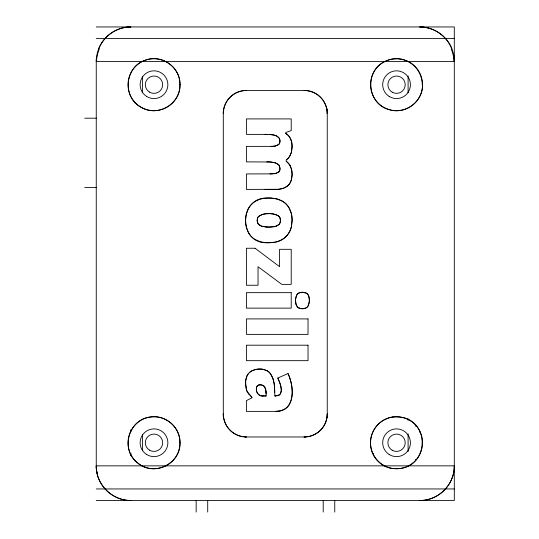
<?xml version="1.0" encoding="UTF-8"?>
<svg xmlns="http://www.w3.org/2000/svg" width="539" height="539" viewBox="0 0 539 539"><rect width="100%" height="100%" fill="white"/><g stroke="black" fill="none" stroke-linecap="round" stroke-linejoin="round"><path stroke-width="0.81" d="M292.084 146.763L291.761 142.646L290.541 138.766L288.506 135.653L285.744 133.436L285.744 132.527L291.222 130.586L291.222 118.917L246.397 118.917L246.397 134.379L266.111 134.379C270.693 134.629 277.673 134.171 279.728 139.352M454.303 465.851C454.835 484.42 438.113 500.933 419.652 500.502A34.651 34.651 0 0 0 454.303 465.851L96.252 465.851L96.252 61.601A34.671 34.671 0 0 1 96.414 58.205M422.536 84.697A25.987 25.987 0 0 1 383.559 107.207A25.987 25.987 0 0 1 383.559 62.194A25.987 25.987 0 0 1 422.536 84.697C423.203 101.595 404.769 115.016 388.909 109.545C367.099 104.121 364.243 70.784 384.644 61.601M292.077 146.898C292.037 151.587 290.649 156.721 286.647 159.578M280.017 141.44C279.997 145.934 274.257 146.467 270.874 146.372L246.397 146.372L246.397 161.875L270.423 161.983L275.416 162.879L278.38 164.57A5.013 5.013 0 0 1 279.081 165.419L279.492 166.16M291.545 226.05L292.071 221.374A34.314 34.314 0 0 0 291.99 217.958C291.72 210.547 287.476 203.169 280.509 200.218M291.437 179.527L292.077 174.515L291.666 169.832M291.404 226.683C290.15 232.255 286.526 237.301 281.425 239.949A22.941 22.941 0 0 1 276.473 241.89L269.783 242.813A37.905 37.905 0 0 1 266.232 242.732C238.4 243.109 239.033 197.415 266.67 198.076M291.35 179.858C289.719 187.329 281.331 189.896 274.567 189.425M98.671 48.874C103.609 35.877 117.01 26.795 130.903 26.95A34.651 34.651 0 0 0 96.252 61.601L454.303 61.601A34.637 34.637 0 0 0 419.652 26.963C433.538 26.775 446.946 35.891 451.877 48.874M415.778 459.477L415.299 460.441M296.585 295.284L295.561 299.401A18.818 18.818 0 0 0 295.527 300.614L296.039 304.34M278.98 171.732L275.638 173.47L269.985 173.942M279.525 394.817C283.75 390.108 279.694 383 277.828 378.014L288.042 373.554C293.337 384.698 296.167 407.12 280.044 410.967M290.164 165.689L288.48 163.189L286.182 161.127L286.182 159.901L286.896 159.389A11.71 11.71 0 0 0 289.295 156.889L291.255 152.753L292.084 146.298A17.868 17.868 0 0 0 290.521 138.57M279.404 394.905L275.82 395.895M276.399 226.07L278.865 224.622L280.064 222.782A7.512 7.512 0 0 0 280.233 218.706M305.249 308.281L303.673 308.645M276.096 226.178L275.173 226.434M275.449 226.367L278.811 224.682A4.851 4.851 0 0 0 279.889 223.193L280.435 220.849L280.071 218.086M258.821 385.041L259.993 384.846A7.539 7.539 0 0 1 260.714 384.833L263.281 385.574L264.723 387.036M275.496 242.139L277.733 241.526A22.119 22.119 0 0 0 282.47 239.35A19.323 19.323 0 0 0 289.275 232.248A21.567 21.567 0 0 0 291.37 226.784L292.084 220.107A30.056 30.056 0 0 0 291.343 213.579L289.207 208.101A18.461 18.461 0 0 0 285.993 203.931A18.757 18.757 0 0 0 282.638 201.337L277.592 199.14L271.171 198.069M274.964 226.495L269.635 227.074A41.348 41.348 0 0 1 267.539 227.06C263.962 226.831 258.936 226.555 257.487 222.587M255.924 369.417L251.868 370.839A11.737 11.737 0 0 0 247.657 374.693A11.339 11.339 0 0 0 246.936 375.946L245.818 379.389L245.541 382.966A33.425 33.425 0 0 0 245.616 384.873L246.774 390.593A11.669 11.669 0 0 0 247.334 391.813L251.706 396.974M275.294 145.995L278.933 144.297A3.712 3.712 0 0 0 279.694 143.131L280.004 140.901L279.559 138.894A5.114 5.114 0 0 0 278.744 137.566L276.648 135.99L273.792 135.046M279.748 411.021L276.372 411.358M274.614 242.321L265.842 242.705M274.903 146.069L274.425 146.143A24.376 24.376 0 0 1 271.292 146.365L271.097 146.365M392.729 417.045C432.837 413.305 431.065 472.993 392.709 468.452M273.644 173.807L276.79 173.12L278.933 171.779A3.874 3.874 0 0 0 279.694 170.573L280.017 168.761L279.586 166.356A5.147 5.147 0 0 0 278.569 164.766L276.163 163.162L272.943 162.279M273.179 173.854L246.397 173.942L246.397 189.411L278.569 189.277L283.622 188.212L287.476 186.076A10.8 10.8 0 0 0 289.389 184.042C292.771 178.732 293 171.503 290.251 165.85M267.229 198.042L270.612 198.042M275.692 395.895L275.301 395.902M96.252 26.95L454.303 26.95L454.303 500.502L96.252 500.502M96.252 38.498L454.303 38.498M242.584 90.478L307.971 90.478M84.697 118.196L96.461 118.196M84.697 187.498L96.461 187.498M264.548 395.983L266.017 395.983M255.924 369.444A20.536 20.536 0 0 1 262.365 369.195L267.169 370.758A10.288 10.288 0 0 1 268.543 371.721L269.594 372.705A12.498 12.498 0 0 1 270.524 373.817L272.869 378.385L274.108 383.391A45.33 45.33 0 0 1 274.573 387.918L274.843 395.902L277.477 395.707L279.471 394.858A4.002 4.002 0 0 0 280.496 393.773L281.311 390.452L280.583 385.425M275.84 411.372L246.397 411.372L246.397 400.645L252.178 397.681L248.897 394.137M245.097 436.974L305.451 436.974M96.252 488.947L454.303 488.947M265.067 134.386L266.246 134.386M266.738 161.875L268.368 161.889A37.811 37.811 0 0 1 271.077 162.03L272.417 162.199M265.02 189.405L273.947 189.425M274.843 395.902L275.234 395.902M263.295 395.983L263.921 395.983M263.086 395.983L262.203 395.963M275.503 411.372L280.314 410.907L284.114 409.525A13.448 13.448 0 0 0 287.253 407.214A14.108 14.108 0 0 0 288.81 405.402C294.516 395.835 292.253 383.283 288.042 373.554M266.643 134.386L267.432 134.4M270.457 213.74L269.945 213.727A44.798 44.798 0 0 0 268.051 213.72L266.3 213.801A21.533 21.533 0 0 0 262.345 214.434L258.599 216.442A4.925 4.925 0 0 0 257.75 217.682L257.177 220.478L257.75 223.24A4.777 4.777 0 0 0 258.592 224.453L261.678 226.198L266.771 227.02M270.962 213.767L272.478 213.889A19.626 19.626 0 0 1 275.429 214.434L278.38 215.795L279.957 217.79M269.513 134.48L273.367 134.959M265.329 242.658L260.189 241.694L255.102 239.491A19.074 19.074 0 0 1 251.706 236.897A18.528 18.528 0 0 1 248.452 232.733L246.404 227.647L245.636 222.903A33.957 33.957 0 0 1 245.562 219.05L246.155 214.333L248.001 209.166A19.269 19.269 0 0 1 250.372 205.622L251.086 204.82A20.192 20.192 0 0 1 256.227 200.858C262.493 197.611 269.978 197.348 276.77 198.911M304.265 292.428L303.012 292.279A11.999 11.999 0 0 0 302.386 292.266L298.768 293.068A5.228 5.228 0 0 0 297.245 294.314C294.853 297.851 294.873 303.113 297.245 306.657A5.242 5.242 0 0 0 298.768 307.917L301.557 308.692A10.908 10.908 0 0 0 303.214 308.692L306.017 307.951A5.363 5.363 0 0 0 307.567 306.752A5.141 5.141 0 0 0 307.978 306.219L309.251 302.062A17.248 17.248 0 0 0 309.15 297.912L308.759 296.282M401.899 59.27L397.391 58.724L392.709 59A26.243 25.933 -67.9 0 0 384.657 61.621M277.315 199.059L279.99 199.989M299.866 308.375L298.667 307.857M286.182 161.127L289.665 164.813L291.619 169.63M264.144 386.288L265.781 389.852L266.226 395.983L261.058 395.788A5.74 5.74 0 0 1 258.558 394.46L258.1 393.989A6.913 6.913 0 0 1 256.369 390.229M290.46 138.597L290.251 138.179A11.649 11.649 0 0 0 285.764 133.409M415.872 426.214L416.101 426.713M277.828 378.014L279.451 381.888M296.127 304.602L296.322 305.128A5.7 5.7 0 0 0 298.64 307.89M279.559 382.191L280.26 384.294M280.374 384.671L280.482 385.048M280.267 218.74L279.896 217.655A4.925 4.925 0 0 0 278.825 216.173C272.983 212.656 264.07 212.474 258.477 216.57A4.676 4.676 0 0 0 257.925 217.345L257.649 217.911A7.196 7.196 0 0 0 257.507 222.58M279.788 139.554L280.01 141.016M453.548 54.426L453.717 55.261M96.252 465.851C95.679 484.467 112.489 500.859 130.903 500.502A34.637 34.637 0 0 1 96.252 465.851A34.671 34.671 0 0 0 96.831 472.191L97 473.02M256.375 390.229L256.456 387.723L257.103 386.214A3.025 3.025 0 0 1 257.925 385.446L259.468 384.9L261.691 384.947A4.595 4.595 0 0 1 264.15 386.268M266.01 391.509L266.064 392.486M266.131 393.915L266.077 392.675M274.728 392.19L274.654 390.007M274.647 389.771C274.445 383.674 273.644 376.929 269.231 372.334A10.827 10.827 0 0 0 266.913 370.623C262.129 368.252 256.092 368.561 251.43 371.088A11.649 11.649 0 0 0 249.335 372.678M419.652 430.479L419.652 432.163M408.097 75.918L408.097 92.762M408.097 418.688L408.097 420.373M408.097 433.848L408.097 451.534M373.453 453.575L373.453 455.745M334.759 500.502L334.759 512.05M327.247 108.979L327.247 417.631M323.205 500.502L323.205 512.05M223.301 111.499L223.301 416.788M207.71 500.502L207.71 512.05M196.156 500.502L196.156 512.05M142.451 76.76L142.451 92.762M142.451 434.69L142.451 450.692M130.903 429.637L130.903 431.321M130.903 453.218L130.903 455.745M304.151 436.974A23.103 23.103 0 0 0 327.254 413.878A23.116 23.089 60.5 0 1 304.151 436.961M223.301 413.878A23.103 23.103 0 0 0 246.397 436.974L242.132 436.577A23.103 23.062 -90 0 1 223.308 413.878M248.91 394.13A13.488 13.488 0 0 1 246.849 390.815A14.876 14.876 0 0 1 246.114 388.41L245.595 381.093L247.024 375.784A11.521 11.521 0 0 1 248.445 373.628M296.517 295.244A5.767 5.767 0 0 1 300.728 292.414L301.274 292.327A10.174 10.174 0 0 1 302.386 292.266L306.361 293.182A5.04 5.04 0 0 1 308.012 294.725C309.851 298.235 309.885 302.952 307.857 306.395A4.992 4.992 0 0 1 307.203 307.122L306.954 307.331A5.788 5.788 0 0 1 305.249 308.281M303.666 308.618A9.594 9.594 0 0 1 299.859 308.402M304.272 292.354A5.841 5.841 0 0 1 308.867 296.248M279.283 166.281A5.107 5.107 0 0 1 279.081 171.8M256.315 389.468A8.637 8.637 0 0 1 256.321 388.76L256.47 387.662A3.497 3.497 0 0 1 258.787 384.954M264.817 386.989A10.409 10.409 0 0 1 265.922 391.543M262.176 396.158A6.508 6.508 0 0 1 256.443 389.468M275.193 226.515A29.369 29.369 0 0 1 266.785 226.926M392.682 468.613A26.135 25.832 -68.1 0 1 392.715 416.943M401.865 59.438A26.081 25.299 -90 0 1 422.273 84.704M96.912 472.602A34.779 34.779 0 0 1 96.414 469.247M451.258 49.042A43.578 37.777 15.3 0 1 454.033 61.587M453.636 54.843A34.779 34.779 0 0 1 454.134 58.205M96.515 61.587A43.578 37.777 -15.3 0 1 99.291 49.042M179.986 442.748C181.057 463.749 153.298 477.022 137.654 462.954C119.826 450.052 128.781 418.87 150.482 416.997C165.419 414.565 180.498 427.494 179.986 442.748A25.987 25.987 0 0 1 141.009 465.258A25.987 25.987 0 0 1 141.009 420.245A25.987 25.987 0 0 1 179.986 442.748M179.986 84.697C180.902 103.778 157.691 117.232 141.528 107.497C122.178 98.199 124.563 66.769 144.944 60.341C160.966 53.705 180.727 67.213 179.986 84.697M255.082 248.25L246.397 248.25L246.397 285.246L258.04 285.246L258.04 266.731L281.803 284.376L291.222 284.376L291.222 249.314L279.586 249.314L279.586 266.69L255.082 248.25M291.222 292.664L246.397 292.664L246.397 308.133L291.222 308.133L291.222 292.664M308.032 318.906L246.397 318.906L246.397 334.375L308.032 334.375L308.032 318.906M308.032 345.196L246.397 345.196L246.397 360.665L308.032 360.665L308.032 345.196M146.581 454.465A13.866 13.866 0 0 0 167.858 443.321A13.866 13.866 0 0 0 147.571 430.466A13.866 13.866 0 0 0 146.581 454.465M389.131 454.465A13.866 13.866 0 0 0 410.408 443.321A13.866 13.866 0 0 0 390.121 430.466A13.866 13.866 0 0 0 389.131 454.465M389.131 96.414A13.866 13.866 0 0 0 410.408 85.27A13.866 13.866 0 0 0 390.121 72.415A13.866 13.866 0 0 0 389.131 96.414M146.581 96.414A13.866 13.866 0 0 0 167.858 85.27A13.866 13.866 0 0 0 147.571 72.415A13.866 13.866 0 0 0 146.581 96.414M327.254 113.574A23.103 23.103 0 0 0 304.151 90.471A23.116 23.076 -90 0 1 327.247 113.574M246.397 90.471A23.103 23.103 0 0 0 223.301 113.574A23.116 23.089 60.5 0 1 246.397 90.491M383.559 465.258A25.987 25.987 0 0 0 422.536 442.748A25.987 25.987 0 0 0 383.559 420.245A25.987 25.987 0 0 0 383.559 465.258M139.433 106.223A25.987 25.987 0 0 0 179.918 86.557A25.987 25.987 0 0 0 142.646 61.325A25.987 25.987 0 0 0 139.433 106.223M149.451 92.075A8.664 8.664 0 0 0 162.663 84.953A8.664 8.664 0 0 0 149.882 77.07A8.664 8.664 0 0 0 149.451 92.075M149.451 450.126A8.664 8.664 0 0 0 162.663 442.997A8.664 8.664 0 0 0 149.882 435.121A8.664 8.664 0 0 0 149.451 450.126M392.217 450.254A8.664 8.664 0 0 0 405.213 442.748A8.664 8.664 0 0 0 392.217 435.242A8.664 8.664 0 0 0 392.217 450.254M392.217 92.203A8.664 8.664 0 0 0 405.213 84.697A8.664 8.664 0 0 0 392.217 77.192A8.664 8.664 0 0 0 392.217 92.203"/></g></svg>
